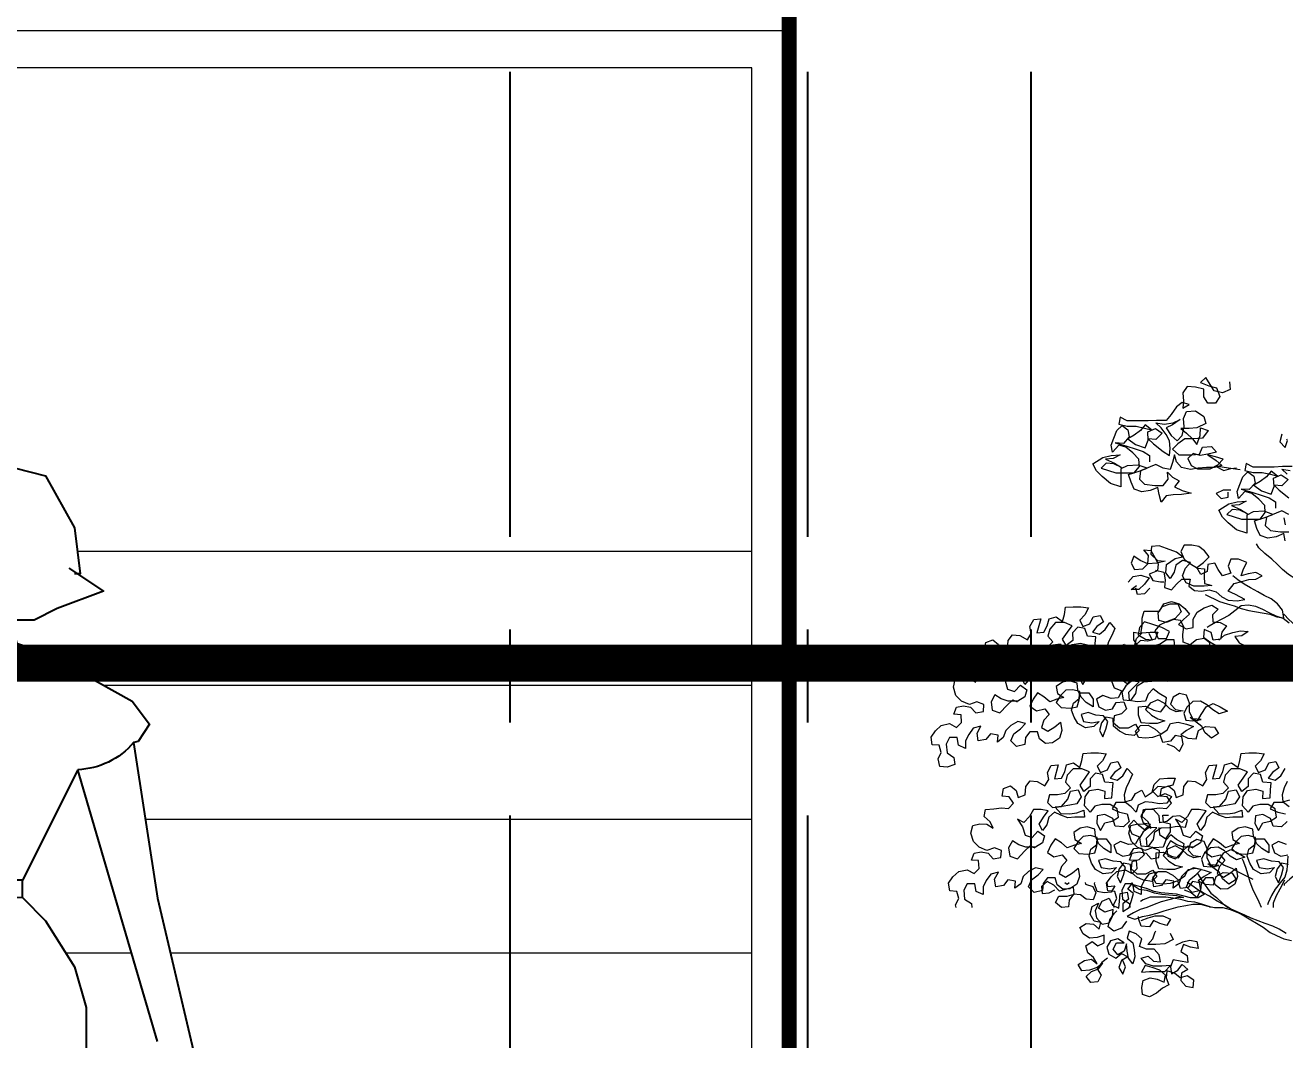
# Model space of a CAD drawing. Header units: metres. Extents: x -58 to 722, y -1100 to 345.
# Drawn here: x 34.385 to 36.077, y 105.295 to 106.659 of the extents above; entities that cross this region are included whole.
import ezdxf

# ---------------------------------------------------------------- set-up
doc = ezdxf.new("R2010")
doc.units = ezdxf.units.M
doc.header["$MEASUREMENT"] = 0
doc.linetypes.add('CENTER2', pattern=[1.125, 0.75, -0.125, 0.125, -0.125])
doc.linetypes.add('CENTERX2', pattern=[4, 2.5, -0.5, 0.5, -0.5])
doc.layers.get('0').update_dxf_attribs({"color": 255})
doc.layers.get('DEFPOINTS').update_dxf_attribs({"color": 250})
for name, color, linetype, lineweight in [('FSR_ARQ_002MURO', 150, 'Continuous', 30), ('FSR_ARQ_006ARBOLES', 74, 'Continuous', 0), ('FSR_ARQ_013VENTANAS', 4, 'Continuous', 5)]:
    doc.layers.add(name, color=color, linetype=linetype, lineweight=lineweight)
for name, color, linetype in [('FSR_ARQ_008MOBILIARIO', 115, 'Continuous'), ('FSR_ARQ_009ESCALERA', 40, 'Continuous'), ('FSR_ARQ_015COTAS', 125, 'Continuous'), ('FSR_ARQ_016EJES', 135, 'CENTER2'), ('FSR_ARQ_024LINEACORTE', 10, 'Continuous')]:
    doc.layers.add(name, color=color, linetype=linetype)
doc.styles.add('style1', font='arial.ttf')
doc.dimstyles.new('PP_PACO', dxfattribs={"dimtxt": 0.18, "dimasz": 0.075, "dimexe": 0.075, "dimexo": 0, "dimgap": 0, "dimtad": 0, "dimtih": 1, "dimtoh": 1, "dimzin": 1, "dimdsep": 46, "dimtxsty": 'style1', "dimcen": 0.15, "dimse1": 1, "dimse2": 1, "dimclrd": 256, "dimclre": 256, "dimadec": 0, "dimazin": 0, "dimtfac": 1, "dimtmove": 0, "dimatfit": 3, "dimfxl": 0.075, "dimarcsym": 0})

# ---------------------------------------------------------------- blocks, each defined once
blk = doc.blocks.new('arboles fsr 01')
at = {"layer": 'FSR_ARQ_006ARBOLES'}
for points in [[(186.7129, -34.9113), (186.7122, -34.9199), (186.7208, -34.9234), (186.7301, -34.9213), (186.7344, -34.9142), (186.7394, -34.9063), (186.7451, -34.912), (186.7358, -34.9156), (186.7272, -34.9177), (186.7236, -34.9277), (186.7286, -34.9349), (186.7372, -34.9349), (186.7415, -34.9278), (186.7415, -34.9192), (186.7508, -34.917), (186.7601, -34.9163), (186.7651, -34.9235), (186.7644, -34.9328), (186.7651, -34.9407), (186.758, -34.9364), (186.7658, -34.9342), (186.7723, -34.9392), (186.778, -34.9478), (186.7837, -34.9543), (186.7944, -34.9543), (186.8037, -34.955), (186.8273, -34.955), (186.8352, -34.9507), (186.8366, -34.9586), (186.8273, -34.9607), (186.8173, -34.9607), (186.808, -34.9629), (186.8001, -34.965), (186.8073, -34.9593), (186.8123, -34.9657), (186.8194, -34.9707), (186.8266, -34.975), (186.818, -34.9815), (186.8073, -34.985), (186.8037, -34.9764), (186.8044, -34.9672), (186.7958, -34.9636), (186.788, -34.9686), (186.7951, -34.9757), (186.8037, -34.975), (186.798, -34.9807), (186.7872, -34.9893), (186.7801, -34.9936), (186.7794, -34.9857), (186.7801, -34.9771), (186.7837, -34.97), (186.7894, -34.9628), (186.7951, -34.9571), (186.7858, -34.9586), (186.7758, -34.9571), (186.768, -34.9535), (186.7765, -34.9593), (186.7837, -34.9628), (186.778, -34.9714), (186.7715, -34.9771), (186.7658, -34.9714), (186.7637, -34.9614), (186.7644, -34.9521), (186.7608, -34.9442), (186.7508, -34.9435), (186.7415, -34.9499), (186.7394, -34.9578), (186.7494, -34.9628), (186.7579, -34.9635), (186.7672, -34.9635), (186.7608, -34.9685), (186.7544, -34.975), (186.7493, -34.9814), (186.7458, -34.9714), (186.7451, -34.9628), (186.7365, -34.9657), (186.7429, -34.9742), (186.7536, -34.975), (186.7629, -34.975), (186.7708, -34.9807), (186.7765, -34.9864), (186.7694, -34.9929), (186.7551, -34.9929), (186.7465, -34.9921), (186.7429, -34.9843), (186.7329, -34.9835), (186.7272, -34.99), (186.7372, -34.9921), (186.7458, -34.9936), (186.7536, -34.9914), (186.7593, -34.9971), (186.7558, -35.005), (186.7486, -35.0086), (186.7343, -35.0086), (186.7257, -35.0043), (186.72, -34.9978), (186.7286, -34.995), (186.7372, -34.9928), (186.7279, -34.9993), (186.7214, -35.005), (186.73, -35.0071), (186.7386, -35.0071), (186.7479, -35.0079), (186.7565, -35.0093), (186.7665, -35.0072), (186.7722, -35.0007), (186.7744, -34.9929), (186.7765, -35.0015), (186.7794, -35.0093), (186.7872, -35.0079), (186.7951, -35.0036), (186.8123, -35.0108), (186.8137, -35.0201), (186.8079, -35.0258), (186.7965, -35.0272), (186.7872, -35.0272), (186.7815, -35.0201), (186.7822, -35.0122), (186.7765, -35.0179), (186.7693, -35.0222), (186.7743, -35.0286), (186.7657, -35.0329), (186.7557, -35.0358), (186.7665, -35.0372), (186.7758, -35.0379), (186.7836, -35.0387), (186.7893, -35.0458), (186.7915, -35.0372), (186.7929, -35.0294), (186.8015, -35.0329), (186.8108, -35.0344), (186.8194, -35.0315), (186.823, -35.0237), (186.8258, -35.0151), (186.813, -35.0108), (186.8051, -35.0079), (186.8151, -35.0044), (186.8273, -35.0051), (186.8344, -35.0087), (186.8344, -35.0287), (186.8459, -35.0251), (186.8552, -35.0173), (186.8616, -35.0108), (186.8659, -35.003), (186.8545, -34.9958), (186.8452, -34.9937), (186.8352, -34.9929), (186.843, -34.9972), (186.8516, -34.9979), (186.8416, -35.0022), (186.8337, -35.0072), (186.8423, -35.0029), (186.8509, -35.0022), (186.8566, -35.008), (186.8401, -35.013), (186.8194, -35.0129), (186.8137, -35.0058), (186.8144, -34.9979), (186.8209, -34.9908), (186.8287, -34.9843), (186.8366, -34.9822), (186.8437, -34.9901), (186.8452, -34.9822), (186.8423, -34.9743), (186.8388, -34.9658), (186.833, -34.96), (186.8266, -34.965), (186.8252, -34.9729), (186.8316, -34.9801), (186.8409, -34.9793), (186.8287, -34.9829), (186.8173, -34.9865), (186.8094, -34.9893), (186.8023, -34.9936), (186.8023, -35.0008)], [(186.6427, -35.0061), (186.6535, -35.0061), (186.6628, -35.0068), (186.6864, -35.0069), (186.6942, -35.0026), (186.6956, -35.0105), (186.6863, -35.0126), (186.6763, -35.0126), (186.667, -35.0147), (186.6592, -35.0169), (186.6663, -35.0111), (186.6713, -35.0176), (186.6785, -35.0226), (186.6856, -35.0269), (186.677, -35.0333), (186.6663, -35.0369), (186.6627, -35.0283), (186.6635, -35.019), (186.6549, -35.0154), (186.647, -35.0204), (186.6541, -35.0276), (186.6627, -35.0269), (186.657, -35.0326), (186.6463, -35.0412)], [(186.6484, -35.0147), (186.6542, -35.009), (186.6449, -35.0104)], [(186.6463, -35.0598), (186.6541, -35.0555), (186.6713, -35.0626), (186.6727, -35.0719), (186.667, -35.0777), (186.6555, -35.0791), (186.6462, -35.0791)], [(186.6505, -35.0891), (186.652, -35.0812), (186.6605, -35.0848), (186.6698, -35.0862), (186.6784, -35.0834), (186.682, -35.0755), (186.6849, -35.0669), (186.672, -35.0626), (186.6641, -35.0598), (186.6741, -35.0562), (186.6863, -35.0569), (186.6935, -35.0605), (186.6934, -35.0805), (186.7049, -35.077), (186.7142, -35.0691), (186.7206, -35.0627), (186.7249, -35.0548), (186.7135, -35.0477), (186.7042, -35.0455), (186.6942, -35.0448), (186.702, -35.0491), (186.7106, -35.0498), (186.7006, -35.0541), (186.6927, -35.0591), (186.7013, -35.0548), (186.7099, -35.0541), (186.7156, -35.0598), (186.6992, -35.0648), (186.6784, -35.0648), (186.6727, -35.0576), (186.6734, -35.0498), (186.6799, -35.0426), (186.6878, -35.0362), (186.6956, -35.0341), (186.7028, -35.0419), (186.7042, -35.0341), (186.7014, -35.0262), (186.6978, -35.0176), (186.6921, -35.0119), (186.6856, -35.0169), (186.6842, -35.0247), (186.6906, -35.0319), (186.6999, -35.0312), (186.6878, -35.0348), (186.6763, -35.0383), (186.6684, -35.0412), (186.6613, -35.0455), (186.6613, -35.0526)], [(186.6542, -34.9696), (186.6563, -34.9782), (186.6506, -34.9847), (186.6478, -34.9768), (186.6485, -34.9754)], [(186.7007, -35.0097), (186.7114, -35.0083), (186.7285, -35.0055), (186.7192, -35.0105), (186.7114, -35.0083), (186.7049, -35.0076)], [(186.7114, -35.0326), (186.7199, -35.0326), (186.7278, -35.0362), (186.7221, -35.0419), (186.7142, -35.0405), (186.7142, -35.0348)], [(186.7957, -35.1221), (186.7864, -35.1242), (186.7849, -35.1328), (186.7856, -35.1414), (186.7778, -35.1443), (186.7721, -35.1378), (186.7663, -35.1321), (186.757, -35.1321), (186.7585, -35.14), (186.752, -35.145), (186.7442, -35.1457), (186.7356, -35.1442), (186.7277, -35.1464), (186.7213, -35.1521), (186.7141, -35.1557), (186.7041, -35.1564), (186.6955, -35.1549), (186.7062, -35.1492), (186.7141, -35.1456), (186.7077, -35.1371), (186.6991, -35.1349), (186.6912, -35.1327), (186.6834, -35.132), (186.6762, -35.1284), (186.6834, -35.1249), (186.692, -35.1263), (186.6998, -35.1285), (186.697, -35.1206), (186.6934, -35.1134), (186.7027, -35.1099), (186.7113, -35.1099), (186.7141, -35.1177), (186.7113, -35.1256), (186.7206, -35.1285), (186.7256, -35.1213), (186.7292, -35.1142), (186.737, -35.1156), (186.7377, -35.1235), (186.7449, -35.1271), (186.7492, -35.1192), (186.742, -35.1135), (186.7356, -35.107), (186.7406, -35.1006), (186.7471, -35.0956), (186.7549, -35.0942), (186.7635, -35.0942), (186.7671, -35.1013), (186.7635, -35.1099), (186.7563, -35.1149), (186.7485, -35.1199), (186.7406, -35.1206), (186.7413, -35.1292), (186.7406, -35.1371), (186.7327, -35.1392), (186.7413, -35.1399), (186.7527, -35.14), (186.7613, -35.1364), (186.7656, -35.1285), (186.7621, -35.1199), (186.7563, -35.1135), (186.7656, -35.1114), (186.7728, -35.1164), (186.7749, -35.1242), (186.7792, -35.1314), (186.7842, -35.125), (186.7835, -35.1157), (186.7735, -35.1092), (186.7656, -35.1071), (186.7721, -35.1021), (186.7835, -35.0978), (186.7914, -35.0949), (186.8, -35.0957), (186.8007, -35.1042), (186.7935, -35.1114), (186.785, -35.1121), (186.7942, -35.1142), (186.8043, -35.115), (186.8128, -35.1114), (186.82, -35.1064), (186.8229, -35.1143), (186.8193, -35.1214), (186.81, -35.1207), (186.8043, -35.115), (186.8036, -35.1057), (186.8086, -35.0992), (186.8007, -35.0999), (186.7964, -35.1078), (186.7928, -35.115), (186.7935, -35.1228), (186.8028, -35.1264), (186.7985, -35.1336), (186.7899, -35.135), (186.7864, -35.135)], [(186.8264, -35.1357), (186.8207, -35.1293), (186.8121, -35.1278), (186.8028, -35.1307), (186.8078, -35.1379), (186.8142, -35.1436), (186.8228, -35.1436), (186.8171, -35.1393)], [(186.8021, -35.1421), (186.8078, -35.1486), (186.8157, -35.1493), (186.8178, -35.1422)], [(186.7248, -35.2007), (186.7184, -35.195), (186.7091, -35.1921), (186.7005, -35.19), (186.6919, -35.1907), (186.6991, -35.1957), (186.7069, -35.1964), (186.7019, -35.2036), (186.694, -35.2071), (186.699, -35.2143), (186.709, -35.2143), (186.709, -35.2236), (186.7076, -35.2315), (186.714, -35.2365), (186.7219, -35.2336), (186.7241, -35.2258), (186.7291, -35.2193), (186.7355, -35.2258), (186.7434, -35.2265), (186.7477, -35.2193), (186.7441, -35.2122), (186.752, -35.2115), (186.7598, -35.2143), (186.7691, -35.2158), (186.7741, -35.2086), (186.7749, -35.2), (186.7834, -35.2001), (186.7906, -35.2051), (186.7985, -35.2072), (186.807, -35.2087), (186.8149, -35.2072), (186.8199, -35.2001), (186.8199, -35.1915), (186.8121, -35.1929), (186.8106, -35.1843), (186.8106, -35.1758), (186.8085, -35.1679), (186.7913, -35.1679), (186.7863, -35.16), (186.7778, -35.1571), (186.7692, -35.16), (186.7627, -35.165), (186.7577, -35.1714), (186.7642, -35.1772), (186.7699, -35.1829), (186.7613, -35.1879), (186.7534, -35.1864), (186.7534, -35.1771), (186.7491, -35.1693), (186.7413, -35.1643), (186.7327, -35.1614), (186.7255, -35.1657), (186.732, -35.1721), (186.7313, -35.18), (186.7234, -35.1807), (186.7162, -35.1843), (186.7212, -35.1914), (186.7227, -35.1993), (186.7312, -35.2007), (186.7334, -35.1921), (186.7413, -35.1886), (186.742, -35.1972), (186.7348, -35.2022), (186.7277, -35.2064), (186.7205, -35.2114), (186.7248, -35.2193), (186.7334, -35.2193), (186.7355, -35.2115), (186.7348, -35.2036), (186.7412, -35.1986), (186.7498, -35.2), (186.757, -35.2058), (186.7648, -35.2029), (186.7649, -35.1943), (186.7641, -35.1857), (186.7677, -35.1786), (186.7756, -35.1772), (186.7835, -35.1807), (186.792, -35.1786), (186.7928, -35.17), (186.7878, -35.1629), (186.7792, -35.16), (186.7706, -35.16), (186.767, -35.1686), (186.7735, -35.1764), (186.7835, -35.18), (186.7913, -35.1836), (186.7963, -35.1901), (186.7927, -35.1986), (186.7834, -35.1986), (186.7799, -35.1908), (186.7885, -35.1865), (186.7985, -35.1829), (186.8078, -35.1801), (186.8135, -35.1865), (186.8149, -35.1944), (186.807, -35.1994), (186.7992, -35.2001), (186.8028, -35.1929)], [(186.7831, -35.3167), (186.7752, -35.3195), (186.7688, -35.3252), (186.7645, -35.3167), (186.766, -35.3088), (186.7738, -35.3074), (186.7788, -35.3138), (186.7874, -35.3152), (186.7903, -35.3067), (186.7989, -35.3095), (186.8067, -35.3103), (186.8146, -35.3095), (186.8182, -35.3024), (186.8125, -35.296), (186.8039, -35.2959), (186.796, -35.3002), (186.7896, -35.3059), (186.7824, -35.3009), (186.7788, -35.2938), (186.7703, -35.2923), (186.761, -35.2945), (186.7531, -35.2973), (186.761, -35.3016), (186.7674, -35.3066), (186.7595, -35.3102), (186.7502, -35.3109), (186.7474, -35.3016), (186.7395, -35.2973), (186.7295, -35.298), (186.7252, -35.3052), (186.7331, -35.3102), (186.7402, -35.3045), (186.7438, -35.2973), (186.7567, -35.2873), (186.7488, -35.2909), (186.7445, -35.2837), (186.7388, -35.2751), (186.7309, -35.2716), (186.7231, -35.2751), (186.7152, -35.2801), (186.7245, -35.283), (186.7316, -35.2787), (186.7381, -35.273), (186.7452, -35.2687), (186.7538, -35.2694), (186.7603, -35.2752), (186.7638, -35.2823), (186.7617, -35.2902), (186.7538, -35.2909), (186.7445, -35.2895), (186.7538, -35.2888), (186.7574, -35.2809), (186.7574, -35.2709), (186.761, -35.2623), (186.7689, -35.2602), (186.776, -35.2645), (186.7789, -35.2723), (186.7731, -35.278), (186.7645, -35.2795), (186.7724, -35.2809), (186.7796, -35.2773), (186.786, -35.2709), (186.7932, -35.2673), (186.8017, -35.2709), (186.8067, -35.2781), (186.8003, -35.2845), (186.7931, -35.2888), (186.7853, -35.2909), (186.7939, -35.2938), (186.8024, -35.2938), (186.8117, -35.2931), (186.8146, -35.2845), (186.8146, -35.2752), (186.8067, -35.2745), (186.7974, -35.2788), (186.7896, -35.2809), (186.7846, -35.2738), (186.7832, -35.2652), (186.7917, -35.2602), (186.7982, -35.2552), (186.8039, -35.2609), (186.8068, -35.2688), (186.8161, -35.2695), (186.8246, -35.2681), (186.8254, -35.2588), (186.8139, -35.2473), (186.8225, -35.2466), (186.8289, -35.2516), (186.8332, -35.2588), (186.8318, -35.2674), (186.8232, -35.2681), (186.8175, -35.2602), (186.8161, -35.2516), (186.8089, -35.2473), (186.7996, -35.2466), (186.791, -35.2452), (186.7817, -35.2466), (186.7796, -35.2387), (186.7882, -35.2337), (186.7961, -35.2344), (186.8025, -35.2402), (186.8104, -35.2416), (186.8111, -35.2337), (186.8175, -35.2266), (186.8268, -35.2266), (186.8318, -35.2338), (186.829, -35.2416), (186.8211, -35.243), (186.8275, -35.2495), (186.834, -35.2445), (186.8397, -35.2388), (186.8454, -35.2452), (186.8418, -35.2538), (186.8332, -35.2574), (186.8375, -35.2652), (186.8454, -35.2659), (186.8547, -35.2624), (186.8618, -35.2667), (186.859, -35.2753), (186.8518, -35.2788), (186.8439, -35.2774), (186.8397, -35.2702), (186.8311, -35.2695), (186.8282, -35.2774), (186.8339, -35.2831), (186.8418, -35.2853), (186.8425, -35.2931), (186.8361, -35.2988), (186.826, -35.2988), (186.8182, -35.2945), (186.8139, -35.3017), (186.8196, -35.3074), (186.8289, -35.306), (186.836, -35.3024), (186.8425, -35.2967), (186.8432, -35.2881), (186.8511, -35.2867), (186.8561, -35.2931), (186.8582, -35.3017), (186.8546, -35.3089), (186.8511, -35.3003), (186.8489, -35.2917), (186.8539, -35.2853), (186.8625, -35.2846), (186.8711, -35.2817), (186.879, -35.2839), (186.8761, -35.2917), (186.8668, -35.2931), (186.8589, -35.2917), (186.8647, -35.2974), (186.874, -35.2989), (186.8825, -35.2939), (186.8868, -35.2867), (186.8897, -35.2789), (186.8876, -35.271), (186.8811, -35.266), (186.8804, -35.2581), (186.8883, -35.256), (186.8962, -35.2567), (186.9019, -35.2624), (186.9069, -35.2703), (186.9012, -35.276), (186.8911, -35.2767), (186.8833, -35.2753), (186.8811, -35.2674), (186.8797, -35.2595), (186.8704, -35.2595), (186.8654, -35.2667), (186.8654, -35.2753), (186.8733, -35.2703), (186.879, -35.2645), (186.8826, -35.2567), (186.8833, -35.2488), (186.8919, -35.246), (186.8997, -35.2474), (186.9069, -35.2524), (186.9055, -35.2603), (186.8983, -35.2646), (186.9062, -35.2667), (186.914, -35.2696), (186.9205, -35.2639), (186.9276, -35.2596), (186.9326, -35.2667), (186.9362, -35.2746), (186.929, -35.2796), (186.9197, -35.2775), (186.9147, -35.2839), (186.9205, -35.2903), (186.9233, -35.2982), (186.9161, -35.3025), (186.9083, -35.2975), (186.9019, -35.2925), (186.9004, -35.3018), (186.9033, -35.3103), (186.9111, -35.3154), (186.919, -35.3161), (186.9254, -35.3111), (186.9276, -35.3032), (186.9362, -35.3032), (186.9412, -35.3097), (186.9419, -35.3175), (186.9512, -35.3197), (186.9576, -35.3133), (186.9541, -35.3054), (186.9469, -35.2997), (186.9412, -35.2939), (186.9498, -35.2918), (186.9576, -35.2961), (186.9634, -35.3018), (186.9662, -35.3097), (186.9726, -35.3147), (186.9719, -35.3068), (186.9805, -35.3054), (186.9855, -35.3118), (186.9941, -35.3133), (186.9955, -35.3047), (186.9912, -35.2968), (186.9998, -35.299), (187.0048, -35.3061), (187.0084, -35.3133), (187.0084, -35.3219), (187.0163, -35.3183), (187.0177, -35.3097), (187.0263, -35.3097), (187.0299, -35.3169), (187.0291, -35.3269), (187.0213, -35.3319), (187.0205, -35.3398), (187.0291, -35.3426), (187.037, -35.3419), (187.0391, -35.3334), (187.0356, -35.3262), (187.0377, -35.3183), (187.0456, -35.3176), (187.047, -35.309), (187.042, -35.3019), (187.0356, -35.2962), (187.0263, -35.294), (187.0184, -35.2983), (187.0127, -35.2926), (187.0134, -35.284), (187.0213, -35.2833), (187.0184, -35.2754), (187.0106, -35.274), (187.0027, -35.2754), (186.997, -35.2818), (186.9884, -35.2804), (186.9877, -35.2725), (186.9956, -35.2697), (187.0041, -35.2725), (187.0127, -35.269), (187.0192, -35.2625), (187.022, -35.2532), (187.0199, -35.2447), (187.012, -35.2425), (187.0042, -35.2432), (186.997, -35.2475), (187.0006, -35.2403), (187.007, -35.2346), (187.0056, -35.2268), (186.9963, -35.226), (186.9877, -35.2246), (186.9799, -35.2253), (186.9742, -35.2196), (186.9792, -35.2124), (186.987, -35.2117), (186.9856, -35.2031), (186.9777, -35.2003), (186.9713, -35.2053), (186.9692, -35.2131), (186.9613, -35.2103), (186.9606, -35.201), (186.9556, -35.1945), (186.9477, -35.1952), (186.9391, -35.2002), (186.9348, -35.1931), (186.9363, -35.1852), (186.932, -35.1773), (186.9241, -35.1766), (186.9284, -35.1924), (186.9205, -35.1916), (186.917, -35.1845), (186.9148, -35.1766), (186.907, -35.1745), (186.8998, -35.1795), (186.8977, -35.1716), (186.8963, -35.1637), (186.8877, -35.163), (186.8791, -35.163), (186.8705, -35.1644), (186.8748, -35.1723), (186.8805, -35.178), (186.8769, -35.1852), (186.8691, -35.1823), (186.8655, -35.1744), (186.8576, -35.173), (186.854, -35.1801), (186.8612, -35.1851), (186.8662, -35.1916), (186.8583, -35.1937), (186.8519, -35.1887), (186.8469, -35.1808), (186.8412, -35.1873), (186.8447, -35.1951), (186.8483, -35.2023), (186.8504, -35.2102), (186.8497, -35.218), (186.8418, -35.2159), (186.8376, -35.2087), (186.8304, -35.2051), (186.8268, -35.2123), (186.819, -35.2073), (186.8168, -35.1987), (186.8104, -35.1923), (186.8018, -35.1915), (186.7932, -35.1915), (186.7961, -35.1994), (186.8047, -35.2015), (186.8125, -35.2008), (186.8183, -35.2066), (186.8125, -35.2123), (186.8047, -35.2087), (186.7975, -35.2123), (186.8025, -35.2194), (186.8111, -35.2201), (186.819, -35.2187), (186.8268, -35.218), (186.8347, -35.2216), (186.8368, -35.2295), (186.8426, -35.2237), (186.849, -35.2187), (186.8597, -35.2188), (186.864, -35.2259), (186.8554, -35.2295), (186.8468, -35.2316), (186.8447, -35.2402), (186.8511, -35.2459), (186.8604, -35.2452), (186.8633, -35.2366), (186.8719, -35.2324), (186.8805, -35.2338), (186.8812, -35.2424), (186.8769, -35.2502), (186.8719, -35.2417), (186.864, -35.2395), (186.8568, -35.2352), (186.8583, -35.2259), (186.8662, -35.2209), (186.8755, -35.2209), (186.8833, -35.2231), (186.8883, -35.2295), (186.8948, -35.2224), (186.8941, -35.2124), (186.8891, -35.2052), (186.8798, -35.2038), (186.8719, -35.2059), (186.8726, -35.2145), (186.864, -35.2138), (186.8633, -35.2045), (186.8626, -35.1966), (186.8719, -35.1959), (186.8748, -35.1873), (186.8826, -35.1859), (186.8884, -35.1923), (186.8883, -35.2009), (186.8955, -35.2066), (186.8998, -35.1995), (186.8941, -35.1916), (186.8891, -35.1845), (186.8977, -35.1809), (186.9077, -35.1809), (186.9141, -35.1881), (186.9162, -35.1959), (186.9105, -35.2024), (186.9169, -35.2088), (186.9248, -35.2102), (186.9341, -35.2102), (186.9363, -35.2188), (186.9305, -35.2245), (186.9205, -35.2231), (186.9134, -35.2152), (186.9105, -35.2059), (186.9019, -35.2045), (186.8984, -35.2124), (186.9034, -35.2202), (186.9112, -35.2217), (186.9198, -35.2231), (186.9277, -35.2238), (186.9212, -35.231), (186.9112, -35.2317), (186.9033, -35.2302), (186.8955, -35.2274), (186.8948, -35.2352), (186.9055, -35.2352), (186.9133, -35.236), (186.9212, -35.2331), (186.9284, -35.2295), (186.9348, -35.2353), (186.9369, -35.2439), (186.9419, -35.2503), (186.9455, -35.2432), (186.9405, -35.2353), (186.9355, -35.2281), (186.9434, -35.2267), (186.952, -35.2267), (186.9563, -35.2346), (186.9627, -35.241), (186.9698, -35.2375), (186.9641, -35.246), (186.9612, -35.2553), (186.9534, -35.2582), (186.9469, -35.251), (186.9398, -35.256), (186.9419, -35.2639), (186.9498, -35.2689), (186.9605, -35.2689), (186.9684, -35.2661), (186.9755, -35.2618), (186.9798, -35.2696), (186.9784, -35.2789), (186.9698, -35.2818), (186.9619, -35.2732), (186.9555, -35.2675), (186.9505, -35.2696)], [(186.7949, -35.2172), (186.8042, -35.2201), (186.8149, -35.2201), (186.8228, -35.2208), (186.8199, -35.2144)], [(186.7734, -35.2237), (186.7677, -35.2294), (186.7698, -35.2372), (186.7777, -35.2401), (186.7763, -35.2308), (186.7755, -35.2287)], [(186.8418, -35.4998), (186.8425, -35.4969), (186.839, -35.4898), (186.8411, -35.4819), (186.849, -35.4812), (186.8504, -35.4726), (186.8454, -35.4655), (186.839, -35.4597), (186.8297, -35.4576), (186.8218, -35.4619), (186.8161, -35.4561), (186.8168, -35.4475), (186.8247, -35.4468), (186.8218, -35.439), (186.814, -35.4375), (186.8061, -35.439), (186.8004, -35.4454), (186.7918, -35.4439), (186.7911, -35.4361), (186.799, -35.4332), (186.8075, -35.4361), (186.8161, -35.4325), (186.8226, -35.4261), (186.8254, -35.4168), (186.8233, -35.4082), (186.8154, -35.4061), (186.8076, -35.4068), (186.8004, -35.4111), (186.804, -35.4039), (186.8104, -35.3982), (186.809, -35.3903), (186.7997, -35.3896), (186.7911, -35.3882), (186.7833, -35.3889), (186.7776, -35.3831), (186.7826, -35.376), (186.7904, -35.3753), (186.789, -35.3667), (186.7811, -35.3638), (186.7747, -35.3688), (186.7726, -35.3767), (186.7647, -35.3738), (186.764, -35.3645), (186.759, -35.3581), (186.7511, -35.3588), (186.7425, -35.3638), (186.7382, -35.3566), (186.7397, -35.3488), (186.7354, -35.3409), (186.7275, -35.3402), (186.7318, -35.3559), (186.7239, -35.3552), (186.7204, -35.348), (186.7182, -35.3402), (186.7104, -35.338), (186.7032, -35.343), (186.7011, -35.3352), (186.6996, -35.3273), (186.6911, -35.3266), (186.6825, -35.3266), (186.6739, -35.328), (186.6782, -35.3358), (186.6839, -35.3416), (186.6803, -35.3487), (186.6725, -35.3459), (186.6689, -35.338), (186.661, -35.3365), (186.6574, -35.3437), (186.6646, -35.3487), (186.6696, -35.3552), (186.6617, -35.3573), (186.6553, -35.3523), (186.6503, -35.3444)], [(186.6481, -35.3587), (186.6517, -35.3659), (186.6538, -35.3737), (186.6531, -35.3816), (186.6452, -35.3794)], [(186.646, -35.3873), (186.6524, -35.3823), (186.6631, -35.3823), (186.6674, -35.3895), (186.6588, -35.393), (186.6502, -35.3952)], [(186.6481, -35.4038), (186.6545, -35.4095), (186.6638, -35.4088), (186.6667, -35.4002), (186.6753, -35.3959), (186.6838, -35.3974), (186.6846, -35.4059), (186.6803, -35.4138), (186.6753, -35.4052), (186.6674, -35.4031), (186.6602, -35.3988), (186.6617, -35.3895), (186.6696, -35.3845), (186.6789, -35.3845), (186.6867, -35.3866), (186.6917, -35.3931), (186.6982, -35.3859), (186.6975, -35.3759), (186.6925, -35.3688), (186.6832, -35.3673), (186.6753, -35.3695), (186.676, -35.378), (186.6674, -35.3773), (186.6667, -35.368), (186.666, -35.3602), (186.6753, -35.3594), (186.6782, -35.3509), (186.686, -35.3494), (186.6918, -35.3559), (186.6917, -35.3645), (186.6989, -35.3702), (186.7032, -35.363), (186.6975, -35.3552), (186.6925, -35.348), (186.7011, -35.3445), (186.7111, -35.3445), (186.7175, -35.3516), (186.7196, -35.3595), (186.7139, -35.3659), (186.7203, -35.3724), (186.7282, -35.3738), (186.7375, -35.3738), (186.7396, -35.3824), (186.7339, -35.3881), (186.7239, -35.3867), (186.7168, -35.3788), (186.7139, -35.3695), (186.7053, -35.3681), (186.7017, -35.3759), (186.7067, -35.3838), (186.7146, -35.3852), (186.7232, -35.3867), (186.7311, -35.3874), (186.7246, -35.3945), (186.7146, -35.3952), (186.7067, -35.3938), (186.6989, -35.3909), (186.6982, -35.3988), (186.7089, -35.3988), (186.7167, -35.3995), (186.7246, -35.3967), (186.7318, -35.3931), (186.7382, -35.3988), (186.7403, -35.4074), (186.7453, -35.4139), (186.7489, -35.4067), (186.7439, -35.3988), (186.7389, -35.3917), (186.7468, -35.3903), (186.7554, -35.3903), (186.7597, -35.3981), (186.7661, -35.4046), (186.7732, -35.401), (186.7675, -35.4096), (186.7646, -35.4189), (186.7568, -35.4217), (186.7503, -35.4146), (186.7432, -35.4196), (186.7453, -35.4275), (186.7532, -35.4325), (186.7639, -35.4325), (186.7718, -35.4296), (186.7789, -35.4253), (186.7832, -35.4332), (186.7818, -35.4425), (186.7732, -35.4454), (186.7653, -35.4368), (186.7589, -35.431), (186.7539, -35.4332)], [(187.0187, -35.4998), (187.0195, -35.4969), (187.0159, -35.4898), (187.0181, -35.4819), (187.0259, -35.4812), (187.0274, -35.4726), (187.0224, -35.4655), (187.0159, -35.4597), (187.0066, -35.4576), (186.9988, -35.4619), (186.993, -35.4561), (186.9938, -35.4475), (187.0016, -35.4468), (186.9988, -35.439), (186.9909, -35.4375), (186.9831, -35.439), (186.9773, -35.4454), (186.9687, -35.4439), (186.968, -35.4361), (186.9759, -35.4332), (186.9845, -35.4361), (186.9931, -35.4325), (186.9995, -35.4261), (187.0024, -35.4168), (187.0002, -35.4082), (186.9924, -35.4061), (186.9845, -35.4068), (186.9774, -35.4111), (186.9809, -35.4039), (186.9874, -35.3982), (186.986, -35.3903), (186.9767, -35.3896), (186.9681, -35.3882), (186.9602, -35.3889), (186.9545, -35.3831), (186.9595, -35.376), (186.9674, -35.3753), (186.966, -35.3667), (186.9581, -35.3638), (186.9516, -35.3688), (186.9495, -35.3767), (186.9416, -35.3738), (186.9409, -35.3645), (186.9359, -35.3581), (186.9281, -35.3588), (186.9195, -35.3638), (186.9152, -35.3566), (186.9166, -35.3488), (186.9123, -35.3409), (186.9045, -35.3402), (186.9087, -35.3559), (186.9009, -35.3552), (186.8973, -35.348), (186.8952, -35.3402), (186.8873, -35.338), (186.8802, -35.343), (186.878, -35.3352), (186.8766, -35.3273), (186.868, -35.3266), (186.8594, -35.3266), (186.8508, -35.328), (186.8551, -35.3358), (186.8608, -35.3416), (186.8573, -35.3487), (186.8494, -35.3459), (186.8458, -35.338), (186.838, -35.3365), (186.8344, -35.3437), (186.8415, -35.3487), (186.8465, -35.3552), (186.8387, -35.3573), (186.8322, -35.3523), (186.8272, -35.3444), (186.8215, -35.3508), (186.8251, -35.3587), (186.8286, -35.3659), (186.8308, -35.3737), (186.8301, -35.3816), (186.8222, -35.3794), (186.8179, -35.3723), (186.8108, -35.3687), (186.8072, -35.3759), (186.7993, -35.3708), (186.7972, -35.3623), (186.7907, -35.3558), (186.7822, -35.3551), (186.7736, -35.3551), (186.7764, -35.363), (186.785, -35.3651), (186.7929, -35.3644), (186.7986, -35.3701), (186.7929, -35.3758), (186.785, -35.3723), (186.7778, -35.3758), (186.7828, -35.383), (186.7914, -35.3837), (186.7993, -35.3823), (186.8072, -35.3816), (186.815, -35.3852), (186.8172, -35.393), (186.8229, -35.3873), (186.8293, -35.3823), (186.8401, -35.3823), (186.8443, -35.3895), (186.8358, -35.393), (186.8272, -35.3952), (186.825, -35.4038), (186.8315, -35.4095), (186.8408, -35.4088), (186.8436, -35.4002), (186.8522, -35.3959), (186.8608, -35.3974), (186.8615, -35.4059), (186.8572, -35.4138), (186.8522, -35.4052), (186.8443, -35.4031), (186.8372, -35.3988), (186.8386, -35.3895), (186.8465, -35.3845), (186.8558, -35.3845), (186.8637, -35.3866), (186.8687, -35.3931), (186.8751, -35.3859), (186.8744, -35.3759), (186.8694, -35.3688), (186.8601, -35.3673), (186.8522, -35.3695), (186.8529, -35.378), (186.8444, -35.3773), (186.8437, -35.368), (186.8429, -35.3602), (186.8522, -35.3594), (186.8551, -35.3509), (186.863, -35.3494), (186.8687, -35.3559), (186.8687, -35.3645), (186.8758, -35.3702), (186.8801, -35.363), (186.8744, -35.3552), (186.8694, -35.348), (186.878, -35.3445), (186.888, -35.3445), (186.8944, -35.3516), (186.8966, -35.3595), (186.8909, -35.3659), (186.8973, -35.3724), (186.9052, -35.3738), (186.9145, -35.3738), (186.9166, -35.3824), (186.9109, -35.3881), (186.9009, -35.3867), (186.8937, -35.3788), (186.8909, -35.3695), (186.8823, -35.3681), (186.8787, -35.3759), (186.8837, -35.3838), (186.8916, -35.3852), (186.9001, -35.3867), (186.908, -35.3874), (186.9016, -35.3945), (186.8915, -35.3952), (186.8837, -35.3938), (186.8758, -35.3909), (186.8751, -35.3988), (186.8858, -35.3988), (186.8937, -35.3995), (186.9016, -35.3967), (186.9087, -35.3931), (186.9151, -35.3988), (186.9173, -35.4074), (186.9223, -35.4139), (186.9259, -35.4067), (186.9209, -35.3988), (186.9159, -35.3917), (186.9237, -35.3903), (186.9323, -35.3903), (186.9366, -35.3981), (186.943, -35.4046), (186.9502, -35.401), (186.9445, -35.4096), (186.9416, -35.4189), (186.9337, -35.4217), (186.9273, -35.4146), (186.9201, -35.4196), (186.9223, -35.4275), (186.9301, -35.4325), (186.9409, -35.4325), (186.9487, -35.4296), (186.9559, -35.4253), (186.9602, -35.4332), (186.9587, -35.4425), (186.9501, -35.4454), (186.9423, -35.4368), (186.9359, -35.431), (186.9308, -35.4332)], [(186.6488, -35.4295), (186.6581, -35.4259), (186.6652, -35.4302), (186.6624, -35.4388), (186.6552, -35.4424), (186.6473, -35.441)], [(186.6466, -35.4517), (186.6545, -35.4503), (186.6595, -35.4567), (186.6616, -35.4653), (186.658, -35.4724), (186.6545, -35.4638), (186.6523, -35.4553), (186.6573, -35.4488), (186.6659, -35.4481), (186.6745, -35.4453), (186.6824, -35.4474), (186.6795, -35.4553), (186.6702, -35.4567), (186.6623, -35.4553), (186.6681, -35.461), (186.6774, -35.4624), (186.6859, -35.4574), (186.6902, -35.4503), (186.6931, -35.4424), (186.691, -35.4346), (186.6845, -35.4295), (186.6838, -35.4217), (186.6917, -35.4195), (186.6996, -35.4203), (186.7053, -35.426), (186.7103, -35.4339), (186.7046, -35.4396), (186.6945, -35.4403), (186.6867, -35.4388), (186.6845, -35.431), (186.6831, -35.4231), (186.6738, -35.4231), (186.6688, -35.4302), (186.6688, -35.4388), (186.6767, -35.4338), (186.6824, -35.4281), (186.686, -35.4202), (186.6867, -35.4124), (186.6953, -35.4095), (186.7031, -35.411), (186.7103, -35.416), (186.7089, -35.4238), (186.7017, -35.4281), (186.7096, -35.4303), (186.7174, -35.4332), (186.7239, -35.4274), (186.731, -35.4232), (186.736, -35.4303), (186.7396, -35.4382), (186.7324, -35.4432), (186.7231, -35.441), (186.7181, -35.4475), (186.7238, -35.4539), (186.7267, -35.4618), (186.7195, -35.4661), (186.7117, -35.461), (186.7053, -35.456), (186.7038, -35.4653), (186.7067, -35.4739), (186.7145, -35.4789), (186.7224, -35.4796), (186.7288, -35.4746), (186.731, -35.4668), (186.7396, -35.4668), (186.7446, -35.4732), (186.7453, -35.4811), (186.7546, -35.4832), (186.761, -35.4768), (186.7574, -35.4689), (186.7503, -35.4632), (186.7446, -35.4575), (186.7532, -35.4554), (186.761, -35.4597), (186.7667, -35.4654), (186.7696, -35.4733), (186.776, -35.4783), (186.7753, -35.4704), (186.7839, -35.469), (186.7889, -35.4754), (186.7975, -35.4769), (186.7989, -35.4683), (186.7946, -35.4604), (186.8032, -35.4626), (186.8082, -35.4697), (186.8118, -35.4769), (186.8118, -35.4854), (186.8197, -35.4819), (186.8211, -35.4733), (186.8297, -35.4733), (186.8332, -35.4805), (186.8325, -35.4905), (186.8247, -35.4955), (186.8243, -35.4998)], [(186.7634, -35.4802), (186.7556, -35.4831), (186.7491, -35.4888), (186.7449, -35.4802), (186.7463, -35.4724), (186.7542, -35.4709), (186.7592, -35.4774), (186.7677, -35.4788), (186.7706, -35.4702), (186.7792, -35.4731), (186.7871, -35.4738), (186.7949, -35.4731), (186.7985, -35.466), (186.7928, -35.4595), (186.7842, -35.4595), (186.7763, -35.4638), (186.7699, -35.4695), (186.7627, -35.4645), (186.7592, -35.4573), (186.7506, -35.4559), (186.7413, -35.458), (186.7334, -35.4609), (186.7413, -35.4652), (186.7477, -35.4702), (186.7399, -35.4738), (186.7306, -35.4745), (186.7277, -35.4652), (186.7198, -35.4609), (186.7098, -35.4616), (186.7055, -35.4687), (186.7134, -35.4738), (186.7205, -35.468), (186.7241, -35.4609), (186.737, -35.4509), (186.7291, -35.4545), (186.7249, -35.4473), (186.7191, -35.4387), (186.7113, -35.4351), (186.7034, -35.4387), (186.6955, -35.4437), (186.7048, -35.4466), (186.712, -35.4423), (186.7184, -35.4366), (186.7256, -35.4323), (186.7342, -35.433), (186.7406, -35.4387), (186.7442, -35.4459), (186.742, -35.4538), (186.7341, -35.4545), (186.7249, -35.453), (186.7342, -35.4523), (186.7377, -35.4445), (186.7377, -35.4344), (186.7413, -35.4259), (186.7492, -35.4237), (186.7563, -35.428), (186.7592, -35.4359), (186.7535, -35.4416), (186.7449, -35.443), (186.7528, -35.4445), (186.7599, -35.4409), (186.7664, -35.4345), (186.7735, -35.4309), (186.7821, -35.4345), (186.7871, -35.4416), (186.7806, -35.4481), (186.7735, -35.4524), (186.7656, -35.4545), (186.7742, -35.4574), (186.7828, -35.4574), (186.7921, -35.4567), (186.7949, -35.4481), (186.795, -35.4388), (186.7871, -35.4381), (186.7778, -35.4423), (186.7699, -35.4445), (186.7649, -35.4373), (186.7635, -35.4287), (186.7721, -35.4237), (186.7785, -35.4187), (186.7842, -35.4245), (186.7871, -35.4323), (186.7964, -35.4331), (186.805, -35.4316), (186.8057, -35.4223), (186.7943, -35.4109), (186.8028, -35.4102), (186.8093, -35.4152), (186.8136, -35.4223), (186.8121, -35.4309), (186.8035, -35.4316), (186.7978, -35.4238), (186.7964, -35.4152), (186.7893, -35.4109), (186.78, -35.4102), (186.7714, -35.4087), (186.7621, -35.4101), (186.7599, -35.4023), (186.7685, -35.3973), (186.7764, -35.398), (186.7828, -35.4037), (186.7907, -35.4052), (186.7914, -35.3973), (186.7979, -35.3902), (186.8072, -35.3902), (186.8122, -35.3973), (186.8093, -35.4052), (186.8014, -35.4066), (186.8079, -35.413), (186.8143, -35.408), (186.82, -35.4023), (186.8257, -35.4088), (186.8222, -35.4174), (186.8136, -35.4209), (186.8179, -35.4288), (186.8257, -35.4295), (186.835, -35.4259), (186.8422, -35.4302), (186.8393, -35.4388), (186.8321, -35.4424), (186.8243, -35.441), (186.82, -35.4338), (186.8114, -35.4331), (186.8085, -35.4409), (186.8143, -35.4467), (186.8221, -35.4488), (186.8228, -35.4567), (186.8164, -35.4624), (186.8064, -35.4624), (186.7985, -35.4581), (186.7942, -35.4652), (186.7999, -35.471), (186.8092, -35.4695), (186.8164, -35.466), (186.8228, -35.4603), (186.8236, -35.4517), (186.8314, -35.4503), (186.8364, -35.4567), (186.8386, -35.4653), (186.835, -35.4724), (186.8314, -35.4638), (186.8293, -35.4553), (186.8343, -35.4488), (186.8429, -35.4481), (186.8515, -35.4453), (186.8593, -35.4474), (186.8564, -35.4553), (186.8471, -35.4567), (186.8393, -35.4553), (186.845, -35.461), (186.8543, -35.4624), (186.8629, -35.4574), (186.8672, -35.4503), (186.87, -35.4424), (186.8679, -35.4346), (186.8615, -35.4295), (186.8608, -35.4217), (186.8686, -35.4195), (186.8765, -35.4203), (186.8822, -35.426), (186.8872, -35.4339), (186.8815, -35.4396), (186.8715, -35.4403), (186.8636, -35.4388), (186.8615, -35.431), (186.8601, -35.4231), (186.8508, -35.4231), (186.8457, -35.4302), (186.8457, -35.4388), (186.8536, -35.4338), (186.8593, -35.4281), (186.8629, -35.4202), (186.8636, -35.4124), (186.8722, -35.4095), (186.8801, -35.411), (186.8872, -35.416), (186.8858, -35.4238), (186.8786, -35.4281), (186.8865, -35.4303), (186.8944, -35.4332), (186.9008, -35.4274), (186.908, -35.4232), (186.913, -35.4303), (186.9165, -35.4382), (186.9094, -35.4432), (186.9001, -35.441), (186.8951, -35.4475), (186.9008, -35.4539), (186.9036, -35.4618), (186.8965, -35.4661), (186.8886, -35.461), (186.8822, -35.456), (186.8808, -35.4653), (186.8836, -35.4739), (186.8915, -35.4789), (186.8993, -35.4796), (186.9058, -35.4746), (186.9079, -35.4668), (186.9165, -35.4668), (186.9215, -35.4732), (186.9222, -35.4811), (186.9315, -35.4832), (186.938, -35.4768), (186.9344, -35.4689), (186.9272, -35.4632), (186.9215, -35.4575), (186.9301, -35.4554), (186.938, -35.4597), (186.9437, -35.4654), (186.9465, -35.4733), (186.953, -35.4783), (186.9523, -35.4704), (186.9609, -35.469), (186.9659, -35.4754), (186.9744, -35.4769), (186.9759, -35.4683), (186.9716, -35.4604), (186.9802, -35.4626), (186.9852, -35.4697), (186.9887, -35.4769), (186.9887, -35.4854), (186.9966, -35.4819), (186.998, -35.4733), (187.0066, -35.4733), (187.0102, -35.4805), (187.0095, -35.4905), (187.0016, -35.4955), (187.0012, -35.4998)], [(186.7918, -35.4103), (186.7911, -35.4182), (186.784, -35.4232), (186.779, -35.4153), (186.779, -35.4067), (186.7868, -35.4046), (186.7876, -35.3967), (186.7811, -35.3967)], [(186.6144, -35.4531), (186.6302, -35.4588), (186.638, -35.4624), (186.6452, -35.4681), (186.6516, -35.4739), (186.6516, -35.4753)], [(186.7267, -35.4467), (186.7188, -35.4525), (186.7103, -35.456), (186.7024, -35.4603), (186.6866, -35.4682)], [(186.8495, -35.5566), (186.8559, -35.5616), (186.8609, -35.5688), (186.8566, -35.5759), (186.8602, -35.5831), (186.868, -35.5838), (186.8731, -35.5774), (186.8673, -35.5716), (186.8595, -35.5688), (186.8545, -35.5623), (186.8609, -35.5673), (186.8695, -35.5702), (186.8781, -35.5709), (186.8824, -35.5638), (186.8752, -35.5595), (186.8673, -35.558), (186.8609, -35.563), (186.8652, -35.5559), (186.8716, -35.5509), (186.8738, -35.543), (186.8667, -35.538), (186.8602, -35.543), (186.8531, -35.5394), (186.8531, -35.5309), (186.8609, -35.5337), (186.8695, -35.5344), (186.8767, -35.5294), (186.8803, -35.5223), (186.8731, -35.518), (186.8652, -35.5187), (186.8588, -35.5244), (186.8567, -35.5166), (186.8645, -35.5151), (186.8688, -35.5073), (186.8667, -35.4987), (186.8595, -35.4951), (186.8631, -35.5037), (186.8617, -35.5115), (186.8552, -35.5187), (186.8474, -35.5173), (186.8438, -35.5101), (186.8431, -35.5022), (186.8524, -35.5051), (186.8595, -35.5008), (186.8552, -35.4929), (186.8474, -35.4894), (186.8438, -35.4972), (186.8366, -35.5008), (186.8359, -35.4929), (186.8352, -35.4843), (186.8274, -35.4829), (186.8259, -35.4908), (186.8324, -35.4958), (186.8324, -35.5044), (186.8252, -35.5001), (186.8224, -35.4922), (186.8202, -35.4843), (186.8267, -35.4793), (186.8217, -35.4729), (186.8217, -35.4719)], [(186.85, -35.4719), (186.8495, -35.4765), (186.841, -35.4758), (186.8452, -35.4829), (186.8531, -35.4836), (186.861, -35.4822), (186.8638, -35.4736), (186.8637, -35.4719)], [(186.8745, -35.4719), (186.8739, -35.4737), (186.866, -35.4765), (186.8624, -35.4837), (186.8653, -35.4915), (186.8731, -35.4908), (186.8796, -35.4858), (186.8874, -35.4851), (186.8924, -35.4916), (186.8931, -35.4994), (186.901, -35.5001), (186.9075, -35.4944), (186.9039, -35.4873), (186.8946, -35.4873), (186.8867, -35.4851), (186.8874, -35.4772), (186.9032, -35.4815), (186.9096, -35.4751), (186.9168, -35.4708), (186.9232, -35.4766), (186.9225, -35.4844), (186.9146, -35.4837), (186.9082, -35.4801)], [(186.8971, -35.4719), (186.8946, -35.4737), (186.8923, -35.4719)], [(186.8116, -35.5144), (186.8037, -35.5115), (186.7959, -35.5093), (186.7873, -35.5093), (186.7787, -35.5129), (186.783, -35.5201), (186.7909, -35.5179), (186.798, -35.5144), (186.8023, -35.5215), (186.8116, -35.5208), (186.8145, -35.5122), (186.8145, -35.5101)], [(186.8281, -35.5151), (186.8338, -35.523), (186.8423, -35.5266), (186.8488, -35.5215), (186.8466, -35.5137), (186.8416, -35.5065), (186.8388, -35.5037)], [(186.773, -35.5422), (186.7651, -35.5386), (186.7572, -35.5365), (186.7494, -35.5379), (186.7479, -35.5458), (186.7565, -35.5444), (186.7644, -35.5415), (186.7672, -35.5494), (186.7601, -35.5537), (186.7593, -35.5615), (186.7679, -35.5601), (186.7758, -35.5587), (186.7787, -35.5665), (186.7779, -35.5744), (186.7708, -35.5701), (186.7658, -35.5637), (186.7593, -35.5694), (186.7665, -35.5737), (186.7672, -35.5816), (186.7615, -35.588), (186.7536, -35.5894), (186.7529, -35.5815), (186.7601, -35.5765), (186.7679, -35.5787), (186.7744, -35.5737), (186.7829, -35.5708), (186.7837, -35.5787), (186.7808, -35.5866), (186.7879, -35.5902), (186.7944, -35.5959), (186.8022, -35.6002), (186.8101, -35.5973), (186.8108, -35.5895), (186.8094, -35.5816), (186.8015, -35.5787), (186.7937, -35.5801), (186.7858, -35.5837), (186.7844, -35.5758), (186.7908, -35.5701), (186.7994, -35.5673), (186.8073, -35.5651), (186.8115, -35.5723), (186.8023, -35.5716), (186.7851, -35.5716), (186.7787, -35.5651), (186.7887, -35.5658), (186.798, -35.5658), (186.8066, -35.563), (186.8116, -35.5566), (186.8037, -35.5544), (186.798, -35.5601), (186.7901, -35.5608), (186.7915, -35.553), (186.7973, -35.5465), (186.8059, -35.5465), (186.8137, -35.5437), (186.8109, -35.5351), (186.8173, -35.5294), (186.8252, -35.5265), (186.8273, -35.5344), (186.8209, -35.5394), (186.8194, -35.5473), (186.8187, -35.5551), (186.8209, -35.563), (186.8259, -35.5566), (186.8273, -35.5487), (186.828, -35.5408), (186.8309, -35.5487), (186.838, -35.553), (186.843, -35.5466), (186.8395, -35.5394), (186.8309, -35.5394), (186.838, -35.5351), (186.8459, -35.5373), (186.8502, -35.5444), (186.848, -35.5523), (186.8402, -35.5566), (186.8337, -35.5516), (186.8266, -35.5551), (186.8337, -35.5594), (186.8366, -35.5673), (186.8323, -35.5745), (186.8294, -35.5666), (186.8323, -35.5594)], [(186.7794, -35.5286), (186.7758, -35.5358), (186.7851, -35.5408), (186.7951, -35.5415), (186.8044, -35.5415), (186.7987, -35.5351), (186.7959, -35.5272), (186.7951, -35.5265)]]:
    blk.add_lwpolyline(points, dxfattribs=at)
at = {"layer": 'FSR_ARQ_006ARBOLES', "color": 35}
for points in [[(186.652, -35.0633), (186.6505, -35.0712)], [(186.5746, -35.2156), (186.5796, -35.2092), (186.5825, -35.2013), (186.5868, -35.1942), (186.5918, -35.187), (186.5961, -35.1799), (186.6068, -35.1584), (186.6126, -35.1498), (186.6169, -35.1427), (186.6247, -35.1384), (186.6326, -35.1348), (186.6398, -35.1313), (186.6469, -35.127), (186.6533, -35.1213), (186.6591, -35.1156), (186.6655, -35.1098), (186.6734, -35.1034), (186.6798, -35.097), (186.6827, -35.0927)], [(186.7399, -35.1492), (186.7241, -35.1571), (186.7155, -35.1599), (186.7077, -35.1621), (186.6998, -35.1649), (186.6912, -35.1671), (186.6676, -35.1713), (186.6597, -35.1742), (186.6519, -35.1756), (186.6533, -35.167), (186.659, -35.1599), (186.6662, -35.1542), (186.6741, -35.1506), (186.6812, -35.1463), (186.6891, -35.142), (186.6962, -35.1378), (186.7034, -35.1328), (186.7091, -35.1285)], [(186.6461, -35.1813), (186.6526, -35.1763), (186.6605, -35.1735), (186.6683, -35.1699), (186.6755, -35.1663), (186.6833, -35.1628), (186.6919, -35.1614), (186.6998, -35.1621), (186.7069, -35.1678), (186.7134, -35.1728), (186.7212, -35.1771), (186.7284, -35.1807), (186.7355, -35.185), (186.7377, -35.1864)], [(186.6519, -35.1713), (186.6461, -35.1778), (186.6397, -35.1835), (186.6318, -35.1878), (186.6247, -35.192), (186.6175, -35.1956), (186.6096, -35.1992), (186.5953, -35.2063), (186.5875, -35.2106), (186.5717, -35.2206), (186.5703, -35.222)], [(186.6473, -35.4424), (186.6487, -35.4581), (186.6509, -35.466), (186.6559, -35.4724), (186.6616, -35.4796), (186.6659, -35.4867), (186.6695, -35.4946), (186.6702, -35.4968)], [(186.677, -35.4998), (186.6795, -35.4939), (186.6866, -35.4796), (186.6895, -35.4717), (186.6917, -35.4639), (186.6945, -35.4553), (186.6974, -35.4474), (186.6981, -35.446)], [(186.7603, -35.4719), (186.7551, -35.475), (186.7408, -35.485), (186.748, -35.4893), (186.7566, -35.4893), (186.7723, -35.485), (186.7895, -35.4836), (186.7973, -35.4822), (186.8059, -35.4786), (186.8217, -35.4743), (186.8138, -35.4793), (186.8059, -35.4807), (186.7973, -35.4836), (186.7887, -35.485), (186.7809, -35.4857), (186.7723, -35.4864), (186.7644, -35.4886), (186.7723, -35.4893), (186.7894, -35.4936), (186.7973, -35.4965), (186.8052, -35.5001), (186.813, -35.5022), (186.8202, -35.5058), (186.8273, -35.5101), (186.8188, -35.5129), (186.8102, -35.5101), (186.8023, -35.5086), (186.7937, -35.5065), (186.7859, -35.5036), (186.7701, -35.4993), (186.7616, -35.4979), (186.7537, -35.4964), (186.7451, -35.4964), (186.7372, -35.4986), (186.7294, -35.5), (186.7201, -35.5), (186.7122, -35.5021), (186.7036, -35.5057), (186.6965, -35.5093), (186.675, -35.5221), (186.6671, -35.5278), (186.66, -35.5314), (186.6521, -35.535), (186.6435, -35.5371)], [(186.6492, -35.5292), (186.6571, -35.5242), (186.6643, -35.5207), (186.6729, -35.5178), (186.6886, -35.5121), (186.6957, -35.5085), (186.7043, -35.505), (186.7115, -35.5014), (186.7186, -35.4971), (186.7265, -35.4928), (186.7351, -35.4871), (186.7423, -35.4835), (186.7494, -35.4793), (186.7566, -35.4743), (186.7603, -35.4719)], [(186.6637, -35.4998), (186.6637, -35.4946), (186.6602, -35.4867), (186.6559, -35.4789), (186.6509, -35.4689)], [(186.7489, -35.4611), (186.7439, -35.4697), (186.7338, -35.4839), (186.7274, -35.4889), (186.7202, -35.4954), (186.7145, -35.4998)], [(186.7341, -35.4998), (186.736, -35.499), (186.7438, -35.4961), (186.7517, -35.494), (186.7596, -35.4933), (186.7674, -35.4911), (186.776, -35.4897), (186.7839, -35.4883), (186.8018, -35.4883), (186.8096, -35.4912), (186.8125, -35.4933)]]:
    blk.add_lwpolyline(points, dxfattribs=at)
blk = doc.blocks.new('P2')
for p, q in [((0.01155, 1.26514), (-0.00661, 1.29712)), ((-0.08201, 1.25794), (-0.07476, 1.28841)), ((-0.27072, 0.72224), (-0.16361, 1.08741)), ((0.08143, 0.92335), (0.09696, 0.95442)), ((-0.3366, 0.59904), (-0.29902, 0.65924)), ((-0.27939, 0.63375), (-0.29902, 0.65924)), ((-0.05056, 0.04679), (-0.08271, 0.02347)), ((-0.05056, 0.04679), (-0.07701, -0.00099)), ((-0.1085, 0.0454), (-0.08271, 0.02347)), ((-0.08271, 0.02347), (-0.08285, 0.01534)), ((-0.0428, -0.06317), (0.00379, -0.0554))]:
    blk.add_line(p, q)
for points in [[(-0.1515, 1.35836), (-0.19808, 1.32728), (-0.13597, 1.30398), (-0.10491, 1.28844), (-0.05056, 1.28844), (0.04261, 1.30398), (0.04261, 1.31952), (0.02708, 1.31952), (0.00379, 1.45157), (-0.02727, 1.48264), (-0.05832, 1.49818), (-0.12044, 1.48264), (-0.15926, 1.41273), (-0.16702, 1.35059), (-0.15926, 1.35059)], [(0.19013, 1.10978), (0.16684, 1.14862), (0.12802, 1.203), (0.05037, 1.2263), (0.01155, 1.26514), (-0.05832, 1.26514), (-0.10491, 1.2496), (-0.16702, 1.21853), (-0.2369, 1.17969), (-0.26019, 1.14862), (-0.24467, 1.12532), (-0.23869, 1.12382)], [(-0.23869, 1.12382), (-0.27072, 0.91485), (-0.321, 0.70142)], [(0.08985, 0.91072), (0.22553, 0.91072), (0.18533, 1.10377)], [(-0.16361, 1.08741), (-0.08938, 0.93889), (-0.03503, 0.93889), (0.05814, 0.95442), (0.09696, 0.95442), (0.12802, 1.10201)], [(0.12853, 1.08251), (0.12802, 1.10201)], [(0.13236, 1.08161), (0.17119, 0.93402)], [(0.16471, 0.95866), (0.09178, 0.94407)], [(-0.08938, 0.91558), (-0.08938, 0.93889)], [(-0.09852, 0.43809), (-0.05056, 0.41067), (0.01155, 0.4029), (0.05037, 0.41067), (0.08919, 0.41844), (0.08143, 0.44174), (0.09696, 0.48058), (0.12025, 0.55049), (0.13578, 0.61264), (0.15131, 0.69031), (0.15907, 0.75246), (0.15131, 0.80683), (0.13578, 0.85344), (0.09696, 0.90005), (0.08143, 0.92335), (-0.08938, 0.91558), (-0.12044, 0.88451), (-0.15926, 0.82237), (-0.17479, 0.76799), (-0.17479, 0.70585), (-0.16702, 0.65148), (-0.1282, 0.62817), (-0.12044, 0.56603), (-0.10491, 0.50388), (-0.10491, 0.45728), (-0.09715, 0.43397)], [(-0.13597, 0.03004), (-0.09715, 0.10772), (-0.09715, 0.17763), (-0.11267, 0.28638), (-0.12044, 0.36406), (-0.09715, 0.43397)], [(0.00379, -0.0554), (-0.0195, -0.0088), (-0.01174, 0.03781), (-0.00398, 0.09995), (0.03485, 0.17763), (0.05814, 0.25531), (0.05814, 0.30969), (0.0659, 0.37183), (0.05814, 0.41067)], [(-0.0428, -0.06317), (-0.05832, -0.0321), (-0.05056, 0.02227), (-0.05056, 0.05335), (-0.05056, 0.13102), (-0.05832, 0.21647), (-0.05056, 0.27085), (-0.03503, 0.33299), (-0.03503, 0.35629), (-0.02858, 0.40792)], [(-0.04734, -0.05125), (-0.01983, -0.01193)]]:
    blk.add_lwpolyline(points)
for centre, radius, start, end in [((-0.15934, 1.19183), 0.10451, 220.5975, 267.6581), ((0.13003, 1.16231), 0.07982, 268.9218, 318.8467), ((-0.16657, 0.61315), 0.17062, 150.1468, 184.7436), ((-0.18915, 0.48566), 0.1582, 338.3174, 16.9142), ((-0.07989, 0.06506), 0.03472, 57.2311, 214.5042)]:
    blk.add_arc(centre, radius, start, end)
blk = doc.blocks.new('82342510')
at = {"xscale": 10, "zscale": 10}
blk.add_blockref('P2', (0.5628, -0.0419), dxfattribs=at)
blk = doc.blocks.new('_Open90')
at = {"color": 0, "linetype": 'ByBlock', "lineweight": -2}
for p, q in [((-0.5, 0.5), (0, 0)), ((0, 0), (-1, 0)), ((0, 0), (-0.5, -0.5))]:
    blk.add_line(p, q, dxfattribs=at)
blk = doc.blocks.new('*D345')
at = {"layer": 'DEFPOINTS', "color": 0, "ltscale": 0.01, "transparency": 16777216}
for p in [(35.4114, 105.8015), (38.9621, 105.8015), (35.4114, 104.1515)]:
    blk.add_point(p, dxfattribs=at)
at = {"layer": 'FSR_ARQ_015COTAS', "lineweight": -2, "ltscale": 0.01, "transparency": 16777216}
for p, q in [((38.9621, 105.6015), (38.9621, 105.0786)), ((38.9621, 104.3515), (38.9621, 104.8744))]:
    blk.add_line(p, q, dxfattribs=at)
at = {"layer": 'FSR_ARQ_015COTAS', "lineweight": -2, "ltscale": 0.01, "transparency": 16777216, "xscale": 0.2, "yscale": 0.2, "zscale": 0.2}
for p, rotation in [((38.9621, 105.8015), 90), ((38.9621, 104.1515), 270)]:
    blk.add_blockref('_Open90', p, dxfattribs=dict(at, rotation=rotation))
at = {"layer": 'FSR_ARQ_015COTAS', "color": 0, "ltscale": 0.01, "transparency": 16777216, "insert": (38.9621, 104.9765), "char_height": 0.2, "attachment_point": 5, "style": 'style1'}
blk.add_mtext('1.65', dxfattribs=at)

msp = doc.modelspace()

# ---------------------------------------------------------------- linework, layer by layer
at = {"layer": 'FSR_ARQ_002MURO', "lineweight": 0}
msp.add_line((35.4114, 106.6515), (31.5364, 106.6515), dxfattribs=at)
at = {"layer": 'FSR_ARQ_002MURO', "lineweight": 0, "const_width": 0.02}
msp.add_lwpolyline([(35.4114, 103.9715), (35.4114, 108.7515)], dxfattribs=at)
at = {"layer": 'FSR_ARQ_009ESCALERA', "lineweight": 0}
for p, q in [((35.3614, 105.9515), (34.4551, 105.9515)), ((35.3614, 105.7715), (34.4909, 105.7715)), ((35.3614, 105.5915), (34.5463, 105.5915)), ((34.5278, 105.4115), (34.4396, 105.4115)), ((35.3614, 105.4115), (34.58, 105.4115))]:
    msp.add_line(p, q, dxfattribs=at)
at = {"layer": 'FSR_ARQ_013VENTANAS', "lineweight": 0}
for points in [[(35.4114, 106.6515), (31.5364, 106.6515), (31.5364, 104.1515), (35.4114, 104.1515)], [(35.3614, 106.6015), (31.5864, 106.6015), (31.5864, 104.2015), (35.3614, 104.2015)]]:
    msp.add_lwpolyline(points, close=True, dxfattribs=at)
at = {"layer": 'FSR_ARQ_016EJES', "linetype": 'CENTERX2', "ltscale": 0.25}
for p, q in [((35.0364, 103.9715), (35.0364, 115.3831)), ((35.4364, 103.9715), (35.4364, 115.3831)), ((35.7364, 103.9715), (35.7364, 115.3831))]:
    msp.add_line(p, q, dxfattribs=at)
at = {"layer": 'FSR_ARQ_024LINEACORTE', "linetype": 'CENTER2', "const_width": 0.05}
msp.add_lwpolyline([(20.6157, 105.8015), (39.1541, 105.8015)], dxfattribs=at)

# ---------------------------------------------------------------- block references
at = {"layer": 'FSR_ARQ_006ARBOLES', "xscale": -1.2, "yscale": 1.2, "zscale": 1.2}
msp.add_blockref('arboles fsr 01', (260.0584, 148.073), dxfattribs=at)
at = {"layer": 'FSR_ARQ_008MOBILIARIO', "transparency": 33554687, "xscale": -0.1000000000000227, "zscale": 0.1000000000000227}
msp.add_blockref('82342510', (34.3481, 104.6127), dxfattribs=at)

# ---------------------------------------------------------------- dimensions: what is measured, and where the dimension line sits
at = {"layer": 'FSR_ARQ_015COTAS', "ltscale": 0.01}
dim = msp.add_linear_dim(base=(38.9621, 105.8015), p1=(35.4114, 104.1515), p2=(35.4114, 105.8015), angle=90, dimstyle='PP_PACO', override={"dimtxt": 0.2, "dimasz": 0.2, "dimblk1": 'Open90', "dimblk2": 'Open90', "dimsah": 1, "dimfxlon": 1}, dxfattribs=at)
dim.commit()
dim.dimension.update_dxf_attribs({"geometry": '*D345', "text_midpoint": (38.9621, 104.9765)})

doc.saveas('drawing.dxf')
